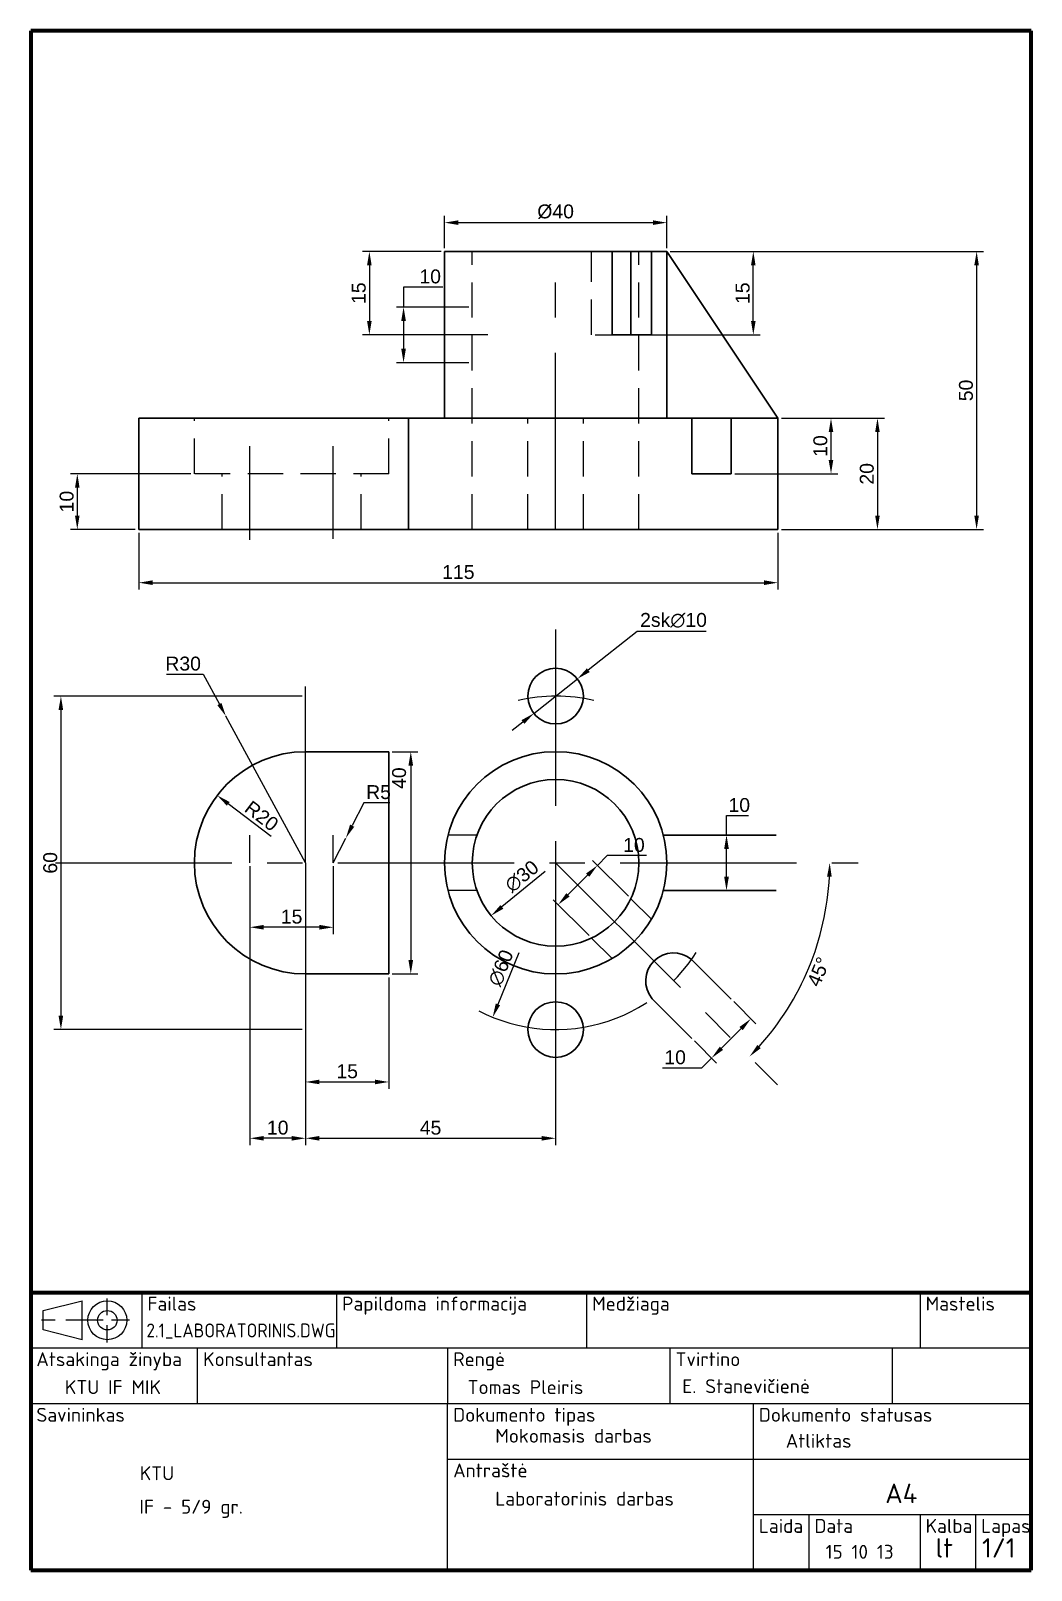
# Model space of a CAD drawing. Header units: millimetres. Extents: x -94 to 86, y -127 to 150.
import ezdxf

# ---------------------------------------------------------------- set-up
doc = ezdxf.new("R2010")
doc.units = ezdxf.units.MM
doc.linetypes.add('CENTER', pattern=[50.8, 31.75, -6.35, 6.35, -6.35])
doc.linetypes.add('HIDDEN', pattern=[9.525, 6.35, -3.175])
for name, color, linetype in [('Asines', 92, 'CENTER'), ('Lenteles_tekstas', 250, 'Continuous'), ('Matmenys', 160, 'Continuous'), ('Nematomos', 10, 'HIDDEN')]:
    doc.layers.add(name, color=color, linetype=linetype)
doc.layers.add('Lenteles_blokas', color=250, linetype='Continuous', lineweight=70)
doc.layers.add('Pagrindinis', color=7, linetype='Continuous', lineweight=30)
doc.styles.add('ACISOTS', font='isocpeur.ttf')
doc.styles.add('LTISOTS', font='isocpeur.ttf')
doc.styles.get("Standard").update_dxf_attribs({"font": 'arial.ttf'})
doc.dimstyles.new('ISO-25', dxfattribs={"dimtxt": 2.5, "dimasz": 2.5, "dimexe": 1.25, "dimexo": 0.625, "dimtad": 2, "dimtoh": 1, "dimtxsty": 'Standard', "dimcen": 2.5, "dimadec": 0, "dimazin": 0, "dimtfac": 1, "dimtmove": 0, "dimatfit": 3, "dimfxl": 1, "dimarcsym": 0})

# ---------------------------------------------------------------- blocks, each defined once
blk = doc.blocks.new('*D1')
at = {"layer": 'Defpoints', "color": 0, "transparency": 16777216}
for p in [(40, 80), (40, 60), (57.91, 60)]:
    blk.add_point(p, dxfattribs=at)
at = {"layer": 'Matmenys', "color": 0, "lineweight": -2, "transparency": 16777216}
for p, q in [((40.62, 80), (59.16, 80)), ((57.91, 77.5), (57.91, 62.5)), ((40.62, 60), (59.16, 60))]:
    blk.add_line(p, q, dxfattribs=at)
at = {"layer": 'Matmenys', "color": 0, "transparency": 16777216}
for points in [[(57.49, 77.5), (58.32, 77.5), (57.91, 80)], [(57.49, 62.5), (58.32, 62.5), (57.91, 60)]]:
    blk.add_solid(points, dxfattribs=at)
at = {"layer": 'Matmenys', "color": 0, "transparency": 16777216, "insert": (56, 70), "char_height": 2.5, "attachment_point": 5, "rotation": 90}
blk.add_mtext('20', dxfattribs=at)
blk = doc.blocks.new('*D2')
at = {"layer": 'Defpoints', "color": 0, "transparency": 16777216}
for p in [(20, 110), (40, 60), (75.75, 60)]:
    blk.add_point(p, dxfattribs=at)
at = {"layer": 'Matmenys', "color": 0, "lineweight": -2, "transparency": 16777216}
for p, q in [((20.62, 110), (77, 110)), ((75.75, 107.5), (75.75, 62.5)), ((40.62, 60), (77, 60))]:
    blk.add_line(p, q, dxfattribs=at)
at = {"layer": 'Matmenys', "color": 0, "transparency": 16777216}
for points in [[(75.33, 107.5), (76.16, 107.5), (75.75, 110)], [(75.33, 62.5), (76.16, 62.5), (75.75, 60)]]:
    blk.add_solid(points, dxfattribs=at)
at = {"layer": 'Matmenys', "color": 0, "transparency": 16777216, "insert": (73.84, 85), "char_height": 2.5, "attachment_point": 5, "rotation": 90}
blk.add_mtext('50', dxfattribs=at)
blk = doc.blocks.new('*D4')
at = {"layer": 'Defpoints', "color": 0, "transparency": 16777216}
for p in [(-45, 0), (0, 0), (0, -49.56)]:
    blk.add_point(p, dxfattribs=at)
at = {"layer": 'Matmenys', "color": 0, "lineweight": -2, "transparency": 16777216}
for p, q in [((-45, -0.62), (-45, -50.81)), ((0, -0.62), (0, -50.81)), ((-42.5, -49.56), (-2.5, -49.56))]:
    blk.add_line(p, q, dxfattribs=at)
at = {"layer": 'Matmenys', "color": 0, "transparency": 16777216}
for points in [[(-42.5, -49.15), (-42.5, -49.98), (-45, -49.56)], [(-2.5, -49.15), (-2.5, -49.98), (0, -49.56)]]:
    blk.add_solid(points, dxfattribs=at)
at = {"layer": 'Matmenys', "color": 0, "transparency": 16777216, "insert": (-22.5, -47.67), "char_height": 2.5, "attachment_point": 5}
blk.add_mtext('45', dxfattribs=at)
blk = doc.blocks.new('*D5')
at = {"layer": 'Defpoints', "color": 0, "transparency": 16777216}
for p in [(-55, 0), (-45, 0), (-55, -49.56)]:
    blk.add_point(p, dxfattribs=at)
at = {"layer": 'Matmenys', "color": 0, "lineweight": -2, "transparency": 16777216}
for p, q in [((-55, -0.62), (-55, -50.81)), ((-45, -0.62), (-45, -50.81)), ((-47.5, -49.56), (-52.5, -49.56))]:
    blk.add_line(p, q, dxfattribs=at)
at = {"layer": 'Matmenys', "color": 0, "transparency": 16777216}
for points in [[(-52.5, -49.15), (-52.5, -49.98), (-55, -49.56)], [(-47.5, -49.15), (-47.5, -49.98), (-45, -49.56)]]:
    blk.add_solid(points, dxfattribs=at)
at = {"layer": 'Matmenys', "color": 0, "transparency": 16777216, "insert": (-50, -47.66), "char_height": 2.5, "attachment_point": 5}
blk.add_mtext('10', dxfattribs=at)
blk = doc.blocks.new('*D6')
at = {"layer": 'Defpoints', "color": 0, "transparency": 16777216}
for p in [(-45, 0), (-30, -20), (-30, -39.43)]:
    blk.add_point(p, dxfattribs=at)
at = {"layer": 'Matmenys', "color": 0, "lineweight": -2, "transparency": 16777216}
for p, q in [((-45, -0.62), (-45, -40.68)), ((-30, -20.62), (-30, -40.68)), ((-42.5, -39.43), (-32.5, -39.43))]:
    blk.add_line(p, q, dxfattribs=at)
at = {"layer": 'Matmenys', "color": 0, "transparency": 16777216}
for points in [[(-42.5, -39.01), (-42.5, -39.84), (-45, -39.43)], [(-32.5, -39.01), (-32.5, -39.84), (-30, -39.43)]]:
    blk.add_solid(points, dxfattribs=at)
at = {"layer": 'Matmenys', "color": 0, "transparency": 16777216, "insert": (-37.5, -37.52), "char_height": 2.5, "attachment_point": 5}
blk.add_mtext('15', dxfattribs=at)
blk = doc.blocks.new('*D7')
at = {"layer": 'Defpoints', "color": 0, "transparency": 16777216}
for p in [(-45, 30), (-89.01, -30), (-45, -30)]:
    blk.add_point(p, dxfattribs=at)
at = {"layer": 'Matmenys', "color": 0, "lineweight": -2, "transparency": 16777216}
for p, q in [((-45.63, 30), (-90.26, 30)), ((-89.01, 27.5), (-89.01, -27.5)), ((-45.63, -30), (-90.26, -30))]:
    blk.add_line(p, q, dxfattribs=at)
at = {"layer": 'Matmenys', "color": 0, "transparency": 16777216}
for points in [[(-89.43, 27.5), (-88.6, 27.5), (-89.01, 30)], [(-89.43, -27.5), (-88.6, -27.5), (-89.01, -30)]]:
    blk.add_solid(points, dxfattribs=at)
at = {"layer": 'Matmenys', "color": 0, "transparency": 16777216, "insert": (-90.92, 0), "char_height": 2.5, "attachment_point": 5, "rotation": 90}
blk.add_mtext('60', dxfattribs=at)
blk = doc.blocks.new('*D8')
at = {"layer": 'Defpoints', "color": 0, "transparency": 16777216}
for p in [(-75, 60), (40, 60), (40, 50.41)]:
    blk.add_point(p, dxfattribs=at)
at = {"layer": 'Matmenys', "color": 0, "lineweight": -2, "transparency": 16777216}
for p, q in [((-75, 59.38), (-75, 49.16)), ((40, 59.38), (40, 49.16)), ((-72.5, 50.41), (37.5, 50.41))]:
    blk.add_line(p, q, dxfattribs=at)
at = {"layer": 'Matmenys', "color": 0, "transparency": 16777216}
for points in [[(-72.5, 50.83), (-72.5, 49.99), (-75, 50.41)], [(37.5, 50.83), (37.5, 49.99), (40, 50.41)]]:
    blk.add_solid(points, dxfattribs=at)
at = {"layer": 'Matmenys', "color": 0, "transparency": 16777216, "insert": (-17.5, 52.31), "char_height": 2.5, "attachment_point": 5}
blk.add_mtext('115', dxfattribs=at)
blk = doc.blocks.new('*D10')
at = {"layer": 'Defpoints', "color": 0, "transparency": 16777216}
for p in [(40, 80), (49.55, 80), (31.6, 70)]:
    blk.add_point(p, dxfattribs=at)
at = {"layer": 'Matmenys', "color": 0, "lineweight": -2, "transparency": 16777216}
for p, q in [((40.63, 80), (50.8, 80)), ((49.55, 72.5), (49.55, 77.5)), ((32.22, 70), (50.8, 70))]:
    blk.add_line(p, q, dxfattribs=at)
at = {"layer": 'Matmenys', "color": 0, "transparency": 16777216}
for points in [[(49.13, 77.5), (49.96, 77.5), (49.55, 80)], [(49.13, 72.5), (49.96, 72.5), (49.55, 70)]]:
    blk.add_solid(points, dxfattribs=at)
at = {"layer": 'Matmenys', "color": 0, "transparency": 16777216, "insert": (47.64, 75), "char_height": 2.5, "attachment_point": 5, "rotation": 90}
blk.add_mtext('10', dxfattribs=at)
blk = doc.blocks.new('*D11')
at = {"layer": 'Defpoints', "color": 0, "transparency": 16777216}
for p in [(0.45, -7.53), (13.54, -6.46), (6.46, -13.54)]:
    blk.add_point(p, dxfattribs=at)
at = {"layer": 'Matmenys', "color": 0, "lineweight": -2, "transparency": 16777216}
for p, q in [((13.09, -6.02), (6.64, 0.43)), ((9.29, 1.31), (7.53, -0.45)), ((16.38, 1.31), (9.29, 1.31)), ((5.76, -2.22), (2.22, -5.76)), ((6.02, -13.09), (-0.43, -6.64))]:
    blk.add_line(p, q, dxfattribs=at)
at = {"layer": 'Matmenys', "color": 0, "transparency": 16777216}
for points in [[(5.46, -1.93), (6.05, -2.52), (7.53, -0.45)], [(1.93, -5.46), (2.52, -6.05), (0.45, -7.53)]]:
    blk.add_solid(points, dxfattribs=at)
at = {"layer": 'Matmenys', "color": 0, "transparency": 16777216, "insert": (14.09, 3.21), "char_height": 2.5, "attachment_point": 5}
blk.add_mtext('10', dxfattribs=at)
blk = doc.blocks.new('*D12')
at = {"layer": 'Defpoints', "color": 0, "transparency": 16777216}
for p in [(-65, 70), (-86.06, 60), (-75, 60)]:
    blk.add_point(p, dxfattribs=at)
at = {"layer": 'Matmenys', "color": 0, "lineweight": -2, "transparency": 16777216}
for p, q in [((-65.62, 70), (-87.31, 70)), ((-86.06, 67.5), (-86.06, 62.5)), ((-75.62, 60), (-87.31, 60))]:
    blk.add_line(p, q, dxfattribs=at)
at = {"layer": 'Matmenys', "color": 0, "transparency": 16777216}
for points in [[(-86.48, 67.5), (-85.65, 67.5), (-86.06, 70)], [(-86.48, 62.5), (-85.65, 62.5), (-86.06, 60)]]:
    blk.add_solid(points, dxfattribs=at)
at = {"layer": 'Matmenys', "color": 0, "transparency": 16777216, "insert": (-87.97, 65), "char_height": 2.5, "attachment_point": 5, "rotation": 90}
blk.add_mtext('10', dxfattribs=at)
blk = doc.blocks.new('*D13')
at = {"layer": 'Defpoints', "color": 0, "transparency": 16777216}
for p in [(20, 110), (35.57, 110), (6.46, 95)]:
    blk.add_point(p, dxfattribs=at)
at = {"layer": 'Matmenys', "color": 0, "lineweight": -2, "transparency": 16777216}
for p, q in [((20.62, 110), (36.82, 110)), ((35.57, 97.5), (35.57, 107.5)), ((7.09, 95), (36.82, 95))]:
    blk.add_line(p, q, dxfattribs=at)
at = {"layer": 'Matmenys', "color": 0, "transparency": 16777216}
for points in [[(35.15, 107.5), (35.98, 107.5), (35.57, 110)], [(35.15, 97.5), (35.98, 97.5), (35.57, 95)]]:
    blk.add_solid(points, dxfattribs=at)
at = {"layer": 'Matmenys', "color": 0, "transparency": 16777216, "insert": (33.66, 102.5), "char_height": 2.5, "attachment_point": 5, "rotation": 90}
blk.add_mtext('15', dxfattribs=at)
blk = doc.blocks.new('*D14')
at = {"layer": 'Defpoints', "color": 0, "transparency": 16777216}
for p in [(-37.74, 4.46), (-40, 0)]:
    blk.add_point(p, dxfattribs=at)
at = {"layer": 'Matmenys', "color": 0, "lineweight": -2, "transparency": 16777216}
for p, q in [((-34.51, 10.81), (-36.61, 6.69)), ((-29.84, 10.81), (-34.51, 10.81)), ((-40, 0), (-37.74, 4.46))]:
    blk.add_line(p, q, dxfattribs=at)
at = {"layer": 'Matmenys', "color": 0, "transparency": 16777216}
blk.add_solid([(-36.98, 6.88), (-36.23, 6.5), (-37.74, 4.46)], dxfattribs=at)
at = {"layer": 'Matmenys', "color": 0, "transparency": 16777216, "insert": (-31.86, 12.71), "char_height": 2.5, "attachment_point": 5}
blk.add_mtext('R5', dxfattribs=at)
blk = doc.blocks.new('*D15')
at = {"layer": 'Defpoints', "color": 0, "transparency": 16777216}
for p in [(-30, 20), (-30, -20), (-26.06, -20)]:
    blk.add_point(p, dxfattribs=at)
at = {"layer": 'Matmenys', "color": 0, "lineweight": -2, "transparency": 16777216}
for p, q in [((-29.38, 20), (-24.81, 20)), ((-26.06, 17.5), (-26.06, -17.5)), ((-29.38, -20), (-24.81, -20))]:
    blk.add_line(p, q, dxfattribs=at)
at = {"layer": 'Matmenys', "color": 0, "transparency": 16777216}
for points in [[(-26.48, 17.5), (-25.64, 17.5), (-26.06, 20)], [(-26.48, -17.5), (-25.64, -17.5), (-26.06, -20)]]:
    blk.add_solid(points, dxfattribs=at)
at = {"layer": 'Matmenys', "color": 0, "transparency": 16777216, "insert": (-28.15, 15.24), "char_height": 2.5, "attachment_point": 5, "rotation": 90}
blk.add_mtext('40', dxfattribs=at)
blk = doc.blocks.new('*D16')
at = {"layer": 'Defpoints', "color": 0, "transparency": 16777216}
for p in [(20, 115.2), (-20, 110), (20, 110)]:
    blk.add_point(p, dxfattribs=at)
at = {"layer": 'Matmenys', "color": 0, "lineweight": -2, "transparency": 16777216}
for p, q in [((-20, 110.62), (-20, 116.45)), ((20, 110.62), (20, 116.45)), ((-17.5, 115.2), (17.5, 115.2))]:
    blk.add_line(p, q, dxfattribs=at)
at = {"layer": 'Matmenys', "color": 0, "transparency": 16777216}
for points in [[(-17.5, 115.61), (-17.5, 114.78), (-20, 115.2)], [(17.5, 115.61), (17.5, 114.78), (20, 115.2)]]:
    blk.add_solid(points, dxfattribs=at)
at = {"layer": 'Matmenys', "color": 0, "transparency": 16777216, "insert": (0, 117.17), "char_height": 2.5, "attachment_point": 5}
blk.add_mtext('%%C40', dxfattribs=at)
blk = doc.blocks.new('*D17')
at = {"layer": 'Defpoints', "color": 0, "transparency": 16777216}
for p in [(-60.89, 12.14), (-45, 0)]:
    blk.add_point(p, dxfattribs=at)
at = {"layer": 'Matmenys', "color": 0, "lineweight": -2, "transparency": 16777216}
blk.add_line((-51.19, 4.73), (-58.91, 10.62), dxfattribs=at)
at = {"layer": 'Matmenys', "color": 0, "transparency": 16777216}
blk.add_solid([(-58.65, 10.95), (-59.16, 10.29), (-60.89, 12.14)], dxfattribs=at)
at = {"layer": 'Matmenys', "color": 0, "transparency": 16777216, "insert": (-52.9, 8.43), "char_height": 2.5, "attachment_point": 5, "rotation": 322.6243}
blk.add_mtext('R20', dxfattribs=at)
blk = doc.blocks.new('*D18')
at = {"layer": 'Defpoints', "color": 0, "transparency": 16777216}
for p in [(-59.31, 26.37), (-45, 0)]:
    blk.add_point(p, dxfattribs=at)
at = {"layer": 'Matmenys', "color": 0, "lineweight": -2, "transparency": 16777216}
for p, q in [((-70, 33.94), (-63.41, 33.94)), ((-63.41, 33.94), (-60.5, 28.57)), ((-45, 0), (-59.31, 26.37))]:
    blk.add_line(p, q, dxfattribs=at)
at = {"layer": 'Matmenys', "color": 0, "transparency": 16777216}
blk.add_solid([(-60.13, 28.77), (-60.86, 28.37), (-59.31, 26.37)], dxfattribs=at)
at = {"layer": 'Matmenys', "color": 0, "transparency": 16777216, "insert": (-67.02, 35.84), "char_height": 2.5, "attachment_point": 5}
blk.add_mtext('R30', dxfattribs=at)
blk = doc.blocks.new('*D20')
at = {"layer": 'Defpoints', "color": 0, "transparency": 16777216}
for p in [(11.32, 27.78), (-11.32, -27.78)]:
    blk.add_point(p, dxfattribs=at)
at = {"layer": 'Matmenys', "color": 0, "lineweight": -2, "transparency": 16777216}
blk.add_line((-6.59, -16.17), (-10.38, -25.47), dxfattribs=at)
at = {"layer": 'Matmenys', "color": 0, "transparency": 16777216}
blk.add_solid([(-10.77, -25.31), (-9.99, -25.62), (-11.32, -27.78)], dxfattribs=at)
at = {"layer": 'Matmenys', "color": 0, "transparency": 16777216, "insert": (-9.84, -18.91), "char_height": 2.5, "attachment_point": 5, "rotation": 67.8244}
blk.add_mtext('∅60', dxfattribs=at)
blk = doc.blocks.new('*D21')
at = {"layer": 'Defpoints', "color": 0, "transparency": 16777216}
for p in [(11.6, 9.51), (-11.6, -9.51)]:
    blk.add_point(p, dxfattribs=at)
at = {"layer": 'Matmenys', "color": 0, "lineweight": -2, "transparency": 16777216}
blk.add_line((-1.9, -1.56), (-9.67, -7.93), dxfattribs=at)
at = {"layer": 'Matmenys', "color": 0, "transparency": 16777216}
blk.add_solid([(-9.93, -7.6), (-9.4, -8.25), (-11.6, -9.51)], dxfattribs=at)
at = {"layer": 'Matmenys', "color": 0, "transparency": 16777216, "insert": (-6.07, -2.43), "char_height": 2.5, "attachment_point": 5, "rotation": 39.3537}
blk.add_mtext('∅30', dxfattribs=at)
blk = doc.blocks.new('*D22')
at = {"layer": 'Defpoints', "color": 0, "transparency": 16777216}
for p in [(3.92, 33.11), (-3.92, 26.89)]:
    blk.add_point(p, dxfattribs=at)
at = {"layer": 'Matmenys', "color": 0, "lineweight": -2, "transparency": 16777216}
for p, q in [((14.7, 41.65), (5.88, 34.66)), ((27.1, 41.65), (14.7, 41.65)), ((-3.92, 26.89), (3.92, 33.11)), ((-5.88, 25.34), (-7.84, 23.79))]:
    blk.add_line(p, q, dxfattribs=at)
at = {"layer": 'Matmenys', "color": 0, "transparency": 16777216}
for points in [[(5.62, 34.99), (6.14, 34.33), (3.92, 33.11)], [(-6.14, 25.67), (-5.62, 25.01), (-3.92, 26.89)]]:
    blk.add_solid(points, dxfattribs=at)
at = {"layer": 'Matmenys', "color": 0, "transparency": 16777216, "insert": (21.21, 43.63), "char_height": 2.5, "attachment_point": 5}
blk.add_mtext('2sk∅10', dxfattribs=at)
blk = doc.blocks.new('*D23')
at = {"layer": 'Defpoints', "color": 0, "transparency": 16777216}
for p in [(-90, 0), (0, 0), (54.45, 0), (42.72, -24.66), (39.95, -39.95)]:
    blk.add_point(p, dxfattribs=at)
at = {"layer": 'Matmenys', "color": 0, "lineweight": -2, "transparency": 16777216}
blk.add_arc((0, 0), 49.32, 317.9044, 357.0956, dxfattribs=at)
at = {"layer": 'Matmenys', "color": 0, "transparency": 16777216}
for points in [[(48.84, -2.49), (49.68, -2.51), (49.32, 0)], [(36.9, -33.35), (36.3, -32.78), (34.88, -34.88)]]:
    blk.add_solid(points, dxfattribs=at)
at = {"layer": 'Matmenys', "color": 0, "transparency": 16777216, "insert": (47.32, -19.6), "char_height": 2.5, "attachment_point": 5, "rotation": 67.5}
blk.add_mtext('45°', dxfattribs=at)
blk = doc.blocks.new('*D24')
at = {"layer": 'Defpoints', "color": 0, "transparency": 16777216}
for p in [(31.6, -24.53), (35.13, -28.06), (24.53, -31.6)]:
    blk.add_point(p, dxfattribs=at)
at = {"layer": 'Matmenys', "color": 0, "lineweight": -2, "transparency": 16777216}
for p, q in [((32.04, -24.97), (36.02, -28.95)), ((29.83, -33.37), (33.37, -29.83)), ((24.97, -32.04), (28.95, -36.02)), ((26.29, -36.9), (28.06, -35.13)), ((19.21, -36.9), (26.29, -36.9))]:
    blk.add_line(p, q, dxfattribs=at)
at = {"layer": 'Matmenys', "color": 0, "transparency": 16777216}
for points in [[(33.07, -29.54), (33.66, -30.12), (35.13, -28.06)], [(29.54, -33.07), (30.12, -33.66), (28.06, -35.13)]]:
    blk.add_solid(points, dxfattribs=at)
at = {"layer": 'Matmenys', "color": 0, "transparency": 16777216, "insert": (21.5, -35), "char_height": 2.5, "attachment_point": 5}
blk.add_mtext('10', dxfattribs=at)
blk = doc.blocks.new('*D25')
at = {"layer": 'Defpoints', "color": 0, "transparency": 16777216}
for p in [(30.75, 5), (39.69, 5), (39.69, -5)]:
    blk.add_point(p, dxfattribs=at)
at = {"layer": 'Matmenys', "color": 0, "lineweight": -2, "transparency": 16777216}
for p, q in [((30.75, 5), (30.75, 8.49)), ((30.75, 8.49), (34.71, 8.49)), ((39.06, 5), (29.5, 5)), ((30.75, -2.5), (30.75, 2.5)), ((39.06, -5), (29.5, -5))]:
    blk.add_line(p, q, dxfattribs=at)
at = {"layer": 'Matmenys', "color": 0, "transparency": 16777216}
for points in [[(30.33, 2.5), (31.17, 2.5), (30.75, 5)], [(30.33, -2.5), (31.17, -2.5), (30.75, -5)]]:
    blk.add_solid(points, dxfattribs=at)
at = {"layer": 'Matmenys', "color": 0, "transparency": 16777216, "insert": (33.04, 10.39), "char_height": 2.5, "attachment_point": 5}
blk.add_mtext('10', dxfattribs=at)
blk = doc.blocks.new('*D26')
at = {"layer": 'Defpoints', "color": 0, "transparency": 16777216}
for p in [(-20, 110), (-33.51, 95), (-11.55, 95)]:
    blk.add_point(p, dxfattribs=at)
at = {"layer": 'Matmenys', "color": 0, "lineweight": -2, "transparency": 16777216}
for p, q in [((-20.62, 110), (-34.76, 110)), ((-33.51, 107.5), (-33.51, 97.5)), ((-12.17, 95), (-34.76, 95))]:
    blk.add_line(p, q, dxfattribs=at)
at = {"layer": 'Matmenys', "color": 0, "transparency": 16777216}
for points in [[(-33.93, 107.5), (-33.1, 107.5), (-33.51, 110)], [(-33.93, 97.5), (-33.1, 97.5), (-33.51, 95)]]:
    blk.add_solid(points, dxfattribs=at)
at = {"layer": 'Matmenys', "color": 0, "transparency": 16777216, "insert": (-35.41, 102.5), "char_height": 2.5, "attachment_point": 5, "rotation": 90}
blk.add_mtext('15', dxfattribs=at)
blk = doc.blocks.new('*D27')
at = {"layer": 'Defpoints', "color": 0, "transparency": 16777216}
for p in [(-15, 100), (-27.36, 90), (-15, 90)]:
    blk.add_point(p, dxfattribs=at)
at = {"layer": 'Matmenys', "color": 0, "lineweight": -2, "transparency": 16777216}
for p, q in [((-20.27, 103.6), (-27.36, 103.6)), ((-27.36, 103.6), (-27.36, 100)), ((-15.62, 100), (-28.61, 100)), ((-27.36, 97.5), (-27.36, 92.5)), ((-15.62, 90), (-28.61, 90))]:
    blk.add_line(p, q, dxfattribs=at)
at = {"layer": 'Matmenys', "color": 0, "transparency": 16777216}
for points in [[(-27.78, 97.5), (-26.94, 97.5), (-27.36, 100)], [(-27.78, 92.5), (-26.94, 92.5), (-27.36, 90)]]:
    blk.add_solid(points, dxfattribs=at)
at = {"layer": 'Matmenys', "color": 0, "transparency": 16777216, "insert": (-22.57, 105.5), "char_height": 2.5, "attachment_point": 5}
blk.add_mtext('10', dxfattribs=at)
blk = doc.blocks.new('*D31')
at = {"layer": 'Defpoints', "color": 0, "transparency": 16777216}
for p in [(-40, 0), (-55, -5), (-55, -11.59)]:
    blk.add_point(p, dxfattribs=at)
at = {"layer": 'Matmenys', "color": 0, "lineweight": -2, "transparency": 16777216}
for p, q in [((-40, -0.62), (-40, -12.84)), ((-55, -5.62), (-55, -12.84)), ((-42.5, -11.59), (-52.5, -11.59))]:
    blk.add_line(p, q, dxfattribs=at)
at = {"layer": 'Matmenys', "color": 0, "transparency": 16777216}
for points in [[(-52.5, -11.17), (-52.5, -12.01), (-55, -11.59)], [(-42.5, -11.17), (-42.5, -12.01), (-40, -11.59)]]:
    blk.add_solid(points, dxfattribs=at)
at = {"layer": 'Matmenys', "color": 0, "transparency": 16777216, "insert": (-47.5, -9.69), "char_height": 2.5, "attachment_point": 5}
blk.add_mtext('15', dxfattribs=at)

msp = doc.modelspace()

# ---------------------------------------------------------------- linework, layer by layer
at = {"layer": 'Asines'}
for p, q in [((0, 60), (0, 110)), ((-55, 58.143), (-55, 75)), ((-40, 58.298), (-40, 75)), ((0, 42), (0, -44.234)), ((-45, 0), (-45, 36.434)), ((-55, 0), (-55, 5)), ((-40, 0), (-40, 5)), ((-90, 0), (54.447, 0)), ((-45, 0), (-45, -41.071)), ((0, 0), (39.952, -39.952))]:
    msp.add_line(p, q, dxfattribs=at)
for start, end in [(76.73387, 102.92695), (242.53269, 334.15388)]:
    msp.add_arc((0, 0), 30, start, end, dxfattribs=at)
at = {"layer": 'Lenteles_blokas'}
for p, q in [((85.571, 149.718), (-94.429, 149.718)), ((-94.429, 149.718), (-94.429, -127.282)), ((85.571, -127.282), (85.571, 149.718)), ((-94.429, -77.282), (85.571, -77.282)), ((-94.429, -127.282), (85.571, -127.282))]:
    msp.add_line(p, q, dxfattribs=at)
at = {"layer": 'Lenteles_blokas', "lineweight": -3}
for p, q in [((-74.429, -77.282), (-74.429, -87.282)), ((-39.429, -77.282), (-39.429, -87.282)), ((5.571, -77.282), (5.571, -87.282)), ((65.571, -77.282), (65.571, -87.282)), ((-92.21, -80.555), (-85.21, -78.805)), ((-85.21, -85.805), (-85.21, -78.805)), ((-80.66, -81.389), (-80.66, -78.411)), ((-90.051, -82.305), (-92.485, -82.305)), ((-92.21, -84.055), (-92.21, -80.555)), ((-81.426, -82.305), (-88.108, -82.305)), ((-76.69, -82.305), (-79.892, -82.305)), ((-85.21, -85.805), (-92.21, -84.055)), ((-80.66, -86.29), (-80.66, -83.195)), ((-94.429, -87.282), (85.571, -87.282)), ((-64.429, -97.282), (-64.429, -87.282)), ((-19.429, -87.282), (-19.429, -97.282)), ((20.571, -87.282), (20.571, -97.282)), ((60.571, -87.282), (60.571, -97.282)), ((-94.429, -97.282), (85.571, -97.282)), ((-19.429, -127.282), (-19.429, -97.282)), ((35.571, -97.282), (35.571, -127.282)), ((-19.429, -107.282), (85.571, -107.282)), ((35.571, -117.282), (85.571, -117.282)), ((45.571, -117.282), (45.571, -127.282)), ((65.571, -117.282), (65.571, -127.282)), ((75.571, -117.282), (75.571, -127.282))]:
    msp.add_line(p, q, dxfattribs=at)
for radius in [3.5, 1.75]:
    msp.add_circle((-80.66, -82.305), radius, dxfattribs=at)
at = {"layer": 'Nematomos'}
for p, q in [((-15, 60), (-15, 110)), ((6.464, 95), (6.464, 110)), ((15, 60), (15, 110)), ((-65, 70), (-65, 80)), ((-30, 70), (-30, 80)), ((-5, 60), (-5, 80)), ((5, 60), (5, 80)), ((-30, 70), (-65, 70)), ((-60, 60), (-60, 70)), ((-35, 60), (-35, 70)), ((-14.142, 5), (-19.365, 5)), ((-14.142, -5), (-19.365, -5))]:
    msp.add_line(p, q, dxfattribs=at)
at = {"layer": 'Pagrindinis'}
for p, q in [((20, 110), (-20, 110)), ((-20, 110), (-20, 80)), ((-20, 110), (-20, 80)), ((20, 110), (-20, 110)), ((10.158, 95), (10.158, 110)), ((13.536, 95), (13.536, 110)), ((17.229, 95), (17.229, 110)), ((40, 80), (20, 110)), ((40, 80), (20, 110)), ((20, 110), (20, 80)), ((17.229, 95), (10.158, 95)), ((-75, 80), (40, 80)), ((-75, 80), (40, 80)), ((-75, 60), (-75, 80)), ((-26.458, 60), (-26.458, 80)), ((24.527, 70), (24.527, 80)), ((31.598, 70), (31.598, 80)), ((40, 80), (40, 60)), ((40, 80), (40, 60)), ((31.598, 70), (24.527, 70)), ((40, 60), (-75, 60)), ((40, 60), (-75, 60)), ((-45, 20), (-30, 20)), ((-30, 20), (-30, -20)), ((19.365, 5), (39.686, 5)), ((19.365, -5), (39.686, -5)), ((13.536, -6.464), (17.229, -10.158)), ((6.464, -13.536), (10.158, -17.229)), ((24.749, -17.678), (24.442, -17.395)), ((24.749, -17.678), (31.598, -24.527)), ((-30, -20), (-45, -20)), ((17.678, -24.749), (17.395, -24.442)), ((17.678, -24.749), (24.527, -31.598))]:
    msp.add_line(p, q, dxfattribs=at)
for centre, radius in [((0, 30), 5), ((0, 0), 20), ((0, 0), 15), ((0, -30), 5)]:
    msp.add_circle(centre, radius, dxfattribs=at)
for centre, radius, start, end in [((-45, 0), 20, 90, 270), ((21.213, -21.213), 5, 49.78019, 220.21981)]:
    msp.add_arc(centre, radius, start, end, dxfattribs=at)

# ---------------------------------------------------------------- texts
at = {"style": 'LTISOTS'}
for s, p in [('A4', (59.303, -115.21)), ('lt', (68.358, -125.014)), ('1/1', (76.723, -125.014))]:
    msp.add_text(s, height=3.5, dxfattribs=at).set_placement(p)
at = {"layer": 'Lenteles_blokas', "lineweight": -3, "style": 'ACISOTS'}
for s, p in [('Failas', (-73.429, -80.566)), ('Papildoma informacija', (-38.429, -80.566)), ('Medžiaga', (6.571, -80.566)), ('Mastelis', (66.571, -80.566)), ('Atsakinga žinyba', (-93.429, -90.566)), ('Konsultantas', (-63.429, -90.566)), ('Rengė', (-18.429, -90.566)), ('Tvirtino', (21.571, -90.566)), ('Savininkas', (-93.429, -100.566)), ('Dokumento tipas', (-18.429, -100.566)), ('Dokumento statusas', (36.571, -100.566)), ('Antraštė', (-18.429, -110.566)), ('Laida', (36.571, -120.566)), ('Data', (46.571, -120.566)), ('Kalba', (66.571, -120.566)), ('Lapas', (76.571, -120.566))]:
    msp.add_text(s, height=2.5, dxfattribs=at).set_placement(p)
at = {"layer": 'Lenteles_blokas', "style": 'LTISOTS', "width": 0.9}
msp.add_text('2.1_LABORATORINIS.DWG', height=2.5, dxfattribs=at).set_placement((-73.622, -85.389))
at = {"layer": 'Lenteles_tekstas', "style": 'LTISOTS'}
for s, p in [('KTU IF MIK', (-88.297, -95.59)), ('Tomas Pleiris', (-15.841, -95.59)), ('E. Stanevičienė', (22.789, -95.426)), ('Atliktas', (41.407, -105.244)), ('KTU', (-74.822, -111.087)), ('IF - 5/9 gr.', (-74.873, -117.107)), ('15 10 13', (48.577, -125.222))]:
    msp.add_text(s, height=2.5, dxfattribs=at).set_placement(p)
at = {"layer": 'Lenteles_tekstas', "char_height": 2.5, "width": 39.05751, "attachment_point": 1, "style": 'LTISOTS'}
for s, insert in [('Mokomasis darbas', (-10.859, -101.843)), ('Laboratorinis darbas', (-10.859, -113.16))]:
    msp.add_mtext(s, dxfattribs=dict(at, insert=insert))

# ---------------------------------------------------------------- dimensions: what is measured, and where the dimension line sits
at = {"layer": 'Matmenys'}
dim = msp.add_linear_dim(base=(20, 115.198), p1=(-20, 110), p2=(20, 110), text='%%C<>', dimstyle='ISO-25', dxfattribs=at)
dim.commit()
dim.dimension.update_dxf_attribs({"geometry": '*D16', "text_midpoint": (0, 117.169)})
for base, p1, p2, angle, picture, middle in [((-33.513, 95), (-20, 110), (-11.548, 95), 90, '*D26', (-35.414, 102.5)), ((-86.064, 60), (-65, 70), (-75, 60), 90, '*D12', (-87.965, 65)), ((-89.015, -30), (-45, 30), (-45, -30), 270, '*D7', (-90.916, 0))]:
    dim = msp.add_linear_dim(base=base, p1=p1, p2=p2, angle=angle, dimstyle='ISO-25', dxfattribs=at)
    dim.commit()
    dim.dimension.update_dxf_attribs({"geometry": picture, "text_midpoint": middle})
for base, p1, p2, picture, middle in [((35.566, 110), (6.464, 95), (20, 110), '*D13', (33.665, 102.5)), ((75.746, 60), (20, 110), (40, 60), '*D2', (73.844, 85)), ((49.546, 80), (31.598, 70), (40, 80), '*D10', (47.645, 75)), ((57.906, 60), (40, 80), (40, 60), '*D1', (56.004, 70))]:
    dim = msp.add_linear_dim(base=base, p1=p1, p2=p2, angle=90, dimstyle='ISO-25', override={"dimtad": 3}, dxfattribs=at)
    dim.commit()
    dim.dimension.update_dxf_attribs({"geometry": picture, "text_midpoint": middle})
for base, p1, p2, angle, override, picture, middle, dimtype in [((-27.361, 90), (-15, 100), (-15, 90), 90, {"dimtmove": 1}, '*D27', (-26.628, 103.6), 160), ((-26.058, -20), (-30, 20), (-30, -20), 90, {"dimtmove": 2}, '*D15', (-28.146, 15.236), 160), ((0.454, -7.525), (13.536, -6.464), (6.464, -13.536), 225, {"dimtmove": 1}, '*D11', (9.402, 1.097), 161), ((35.133, -28.062), (24.527, -31.598), (31.598, -24.527), 45, {"dimtmove": 1}, '*D24', (23.948, -36.792), 161)]:
    dim = msp.add_linear_dim(base=base, p1=p1, p2=p2, angle=angle, dimstyle='ISO-25', override=override, dxfattribs=at)
    dim.commit()
    dim.dimension.update_dxf_attribs({"geometry": picture, "text_midpoint": middle, "dimtype": dimtype})
for base, p1, p2, picture, middle in [((40, 50.41), (-75, 60), (40, 60), '*D8', (-17.5, 52.311)), ((-55, -49.563), (-45, 0), (-55, 0), '*D5', (-50, -47.662)), ((-55, -11.59), (-40, 0), (-55, -5), '*D31', (-47.5, -9.689)), ((0, -49.563), (-45, 0), (0, 0), '*D4', (-22.5, -47.667)), ((-30, -39.426), (-45, 0), (-30, -20), '*D6', (-37.5, -37.525))]:
    dim = msp.add_linear_dim(base=base, p1=p1, p2=p2, dimstyle='ISO-25', override={"dimtad": 3}, dxfattribs=at)
    dim.commit()
    dim.dimension.update_dxf_attribs({"geometry": picture, "text_midpoint": middle})
dim = msp.add_diameter_dim_2p(p1=(-3.918, 26.894), p2=(3.918, 33.106), text='2sk<>', dimstyle='ISO-25', dxfattribs=at)
dim.commit()
dim.dimension.update_dxf_attribs({"geometry": '*D22', "text_midpoint": (21.212, 41.654), "dimtype": 163})
for center, mpoint, picture, middle in [((-45, 0), (-59.306, 26.369), '*D18', (-67.018, 33.935)), ((-40, 0), (-37.737, 4.459), '*D14', (-31.862, 10.814)), ((-45, 0), (-60.893, 12.141), '*D17', (-54.053, 6.916))]:
    dim = msp.add_radius_dim(center=center, mpoint=mpoint, dimstyle='ISO-25', dxfattribs=at)
    dim.commit()
    dim.dimension.update_dxf_attribs({"geometry": picture, "text_midpoint": middle, "dimtype": 164})
for p1, p2, picture, middle in [((11.323, 27.781), (-11.323, -27.781), '*D20', (-8.013, -19.658)), ((11.599, 9.512), (-11.599, -9.512), '*D21', (-4.816, -3.95))]:
    dim = msp.add_diameter_dim_2p(p1=p1, p2=p2, dimstyle='ISO-25', dxfattribs=at)
    dim.commit()
    dim.dimension.update_dxf_attribs({"geometry": picture, "text_midpoint": middle, "dimtype": 163})
dim = msp.add_linear_dim(base=(30.749, 5), p1=(39.686, -5), p2=(39.686, 5), angle=90, dimstyle='ISO-25', dxfattribs=at)
dim.commit()
dim.dimension.update_dxf_attribs({"geometry": '*D25', "text_midpoint": (33.043, 8.486), "dimtype": 160})
dim = msp.add_angular_dim_2l(base=(42.715, -24.662), line1=((0, 0), (39.952, -39.952)), line2=((-90, 0), (54.447, 0)), dimstyle='ISO-25', dxfattribs=at)
dim.commit()
dim.dimension.update_dxf_attribs({"geometry": '*D23', "text_midpoint": (47.321, -19.601)})

doc.saveas('drawing.dxf')
